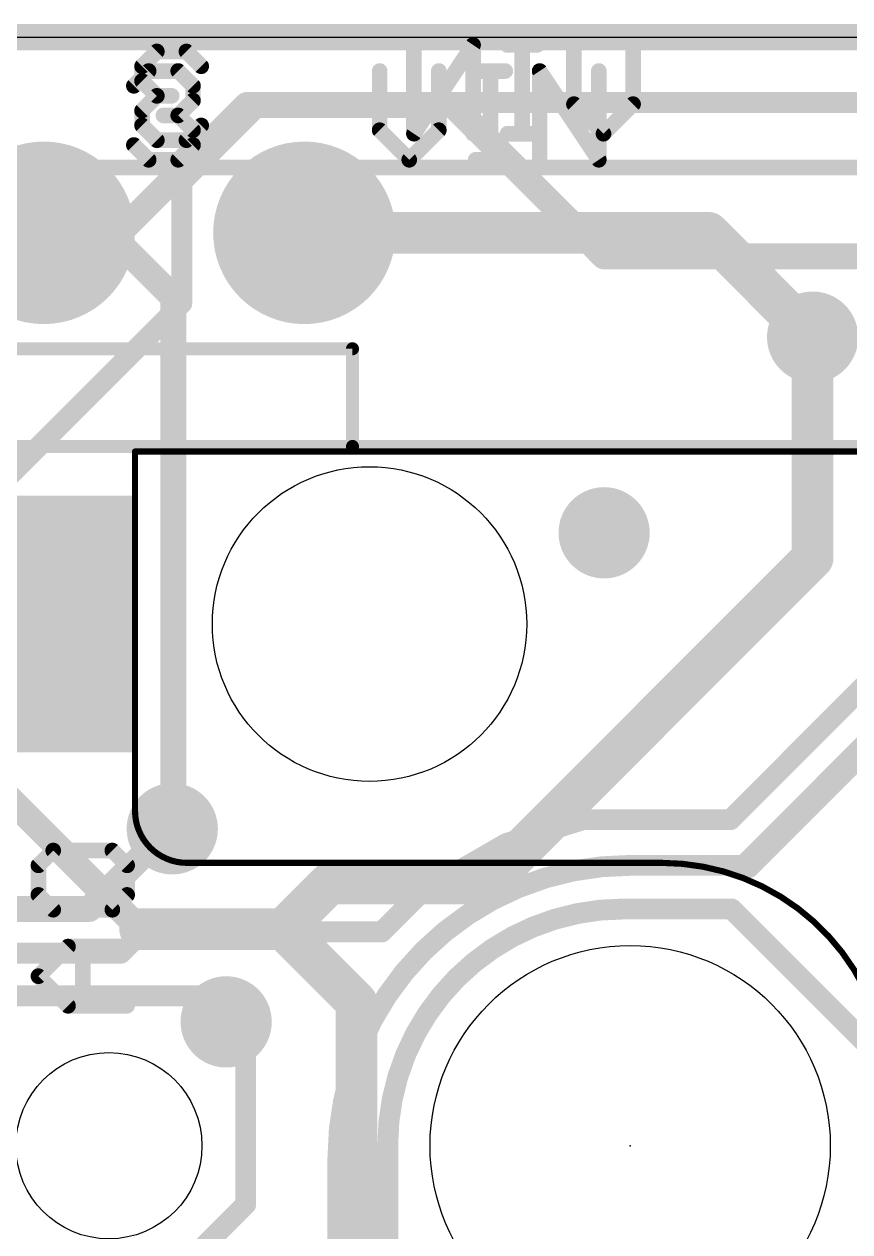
# Model space of a CAD drawing. Extents: x -1.5 to 77.7, y -1.7 to 21.7.
# Drawn here: x 41.72 to 49.77, y 9.96 to 21.72 of the extents above; entities that cross this region are included whole.
import ezdxf

# ---------------------------------------------------------------- set-up
doc = ezdxf.new("R2010")
doc.units = 0
for name, color, linetype in [('1', 12, 'CONTINUOUS'), ('16', 5, 'CONTINUOUS'), ('17', 110, 'CONTINUOUS'), ('18', 110, 'CONTINUOUS'), ('20', 53, 'CONTINUOUS'), ('21', 40, 'CONTINUOUS'), ('22', 6, 'CONTINUOUS'), ('24', 6, 'CONTINUOUS')]:
    doc.layers.add(name, color=color, linetype=linetype)

# ---------------------------------------------------------------- blocks, each defined once
blk = doc.blocks.new('ROUNDP')
at = {"const_width": 0.5}
blk.add_lwpolyline([(0, -0.25, 1), (0, 0.25, 1), (0, -0.25)], format="xyb", dxfattribs=at)
blk = doc.blocks.new('RECT')
blk.add_solid([(-0.5, -0.5), (0.5, -0.5), (-0.5, 0.5), (0.5, 0.5)])
blk = doc.blocks.new('ROUNDV')
at = {"const_width": 0.5}
blk.add_lwpolyline([(0, -0.25, 1), (0, 0.25, 1), (0, -0.25)], format="xyb", dxfattribs=at)

msp = doc.modelspace()

# ---------------------------------------------------------------- linework, layer by layer
at = {"layer": '1'}
for points, const_width in [([(76.2, 21.59), (0, 21.59)], 0.254), ([(43.8912, 20.9292), (42.647, 19.685)], 0.254), ([(43.8912, 20.9292), (45.8978, 20.9292)], 0.254), ([(45.8978, 20.9292), (47.371, 19.456)], 0.254), ([(42.545, 19.685), (41.91, 19.685)], 0.254), ([(41.91, 19.685), (42.647, 19.685)], 0.254), ([(43.1723, 19.0578), (42.545, 19.685)], 0.254), ([(47.371, 19.456), (51.816, 19.456)], 0.254), ([(43.1723, 13.8905), (43.1723, 19.0578)], 0.254), ([(49.403, 16.5177), (49.403, 18.669)], 0.4064), ([(46.233, 13.3477), (49.403, 16.5177)], 0.4064), ([(42.8498, 12.9032), (41.529, 14.224)], 0.254), ([(43.1628, 13.8811), (43.1723, 13.8905)], 0.254), ([(44.2468, 12.9032), (44.6913, 13.3477)], 0.4064), ([(44.6913, 13.3477), (46.233, 13.3477)], 0.4064), ([(44.2468, 12.9032), (42.8498, 12.9032)], 0.4064), ([(44.958, 12.192), (44.2468, 12.9032)], 0.4064), ([(44.958, 9.6901), (44.958, 12.192)], 0.4064), ([(43.8785, 11.811), (43.688, 12.0015)], 0.2032), ([(43.8785, 11.811), (43.8785, 10.2235)], 0.2032), ([(43.033, 9.378), (43.8785, 10.2235)], 0.2032)]:
    msp.add_lwpolyline(points, dxfattribs=dict(at, const_width=const_width))
for points, const_width in [([(43.8912, 20.9927, 1), (43.8912, 20.8657)], 0.127), ([(43.9361, 20.8843, 1), (43.8463, 20.9741)], 0.127), ([(45.9427, 20.9741, 1), (45.8529, 20.8843)], 0.127), ([(45.8978, 20.8657, 1), (45.8978, 20.9927)], 0.127), ([(41.91, 19.7485, 1), (41.91, 19.6215)], 0.127), ([(41.91, 19.7485, 1), (41.91, 19.6215)], 0.127), ([(42.5899, 19.7299, 1), (42.5001, 19.6401)], 0.127), ([(42.545, 19.6215, 1), (42.545, 19.7485)], 0.127), ([(42.6021, 19.7299, 1), (42.6919, 19.6401)], 0.127), ([(42.647, 19.6215, 1), (42.647, 19.7485)], 0.127), ([(47.371, 19.5195, 1), (47.371, 19.3925)], 0.127), ([(47.3261, 19.4111, 1), (47.4159, 19.5009)], 0.127), ([(43.2358, 19.0578, 1), (43.1088, 19.0578)], 0.127), ([(43.1273, 19.0128, 1), (43.2172, 19.1027)], 0.127), ([(49.5046, 18.669, 1), (49.3014, 18.669)], 0.2032), ([(49.4748, 16.4458, 1), (49.3312, 16.5895)], 0.2032), ([(49.3014, 16.5177, 1), (49.5046, 16.5177)], 0.2032), ([(43.2172, 13.8456, 1), (43.1273, 13.9354)], 0.127), ([(43.1179, 13.926, 1), (43.2078, 13.8362)], 0.127), ([(43.1088, 13.8905, 1), (43.2358, 13.8905)], 0.127), ([(44.6913, 13.4493, 1), (44.6913, 13.2461)], 0.2032), ([(44.7631, 13.2759, 1), (44.6195, 13.4195)], 0.2032), ([(46.233, 13.2461, 1), (46.233, 13.4493)], 0.2032), ([(46.1612, 13.4195, 1), (46.3049, 13.2759)], 0.2032), ([(42.8498, 13.0048, 1), (42.8498, 12.8016)], 0.2032), ([(44.3186, 12.975, 1), (44.175, 12.8314)], 0.2032), ([(44.175, 12.975, 1), (44.3186, 12.8314)], 0.2032), ([(44.2468, 12.8016, 1), (44.2468, 13.0048)], 0.2032), ([(42.8049, 12.8583, 1), (42.8947, 12.9481)], 0.127), ([(45.0596, 12.192, 1), (44.8564, 12.192)], 0.2032), ([(44.8862, 12.1202, 1), (45.0298, 12.2638)], 0.2032), ([(43.7239, 12.0374, 1), (43.6521, 11.9656)], 0.1016), ([(43.9293, 11.811, 1), (43.8277, 11.811)], 0.1016), ([(43.8426, 11.7751, 1), (43.9144, 11.8469)], 0.1016), ([(43.8277, 10.2235, 1), (43.9293, 10.2235)], 0.1016), ([(43.9144, 10.1876, 1), (43.8426, 10.2594)], 0.1016)]:
    msp.add_lwpolyline(points, format="xyb", dxfattribs=dict(at, const_width=const_width))
at = {"layer": '16'}
for points, const_width in [([(76.2, 21.59), (0, 21.59)], 0.254), ([(43.2562, 20.1795), (44.0317, 20.955)], 0.2032), ([(44.0317, 20.955), (51.2445, 20.955)], 0.2032), ([(43.2562, 18.9992), (43.2562, 20.1795)], 0.2032), ([(48.387, 19.685), (44.45, 19.685)], 0.4064), ([(48.387, 19.685), (49.403, 18.669)], 0.4064), ([(41.4147, 17.1577), (43.2562, 18.9992)], 0.2032), ([(48.6018, 13.97), (50.7481, 16.1163)], 0.2032), ([(50.6095, 15.367), (48.768, 13.5255)], 0.254), ([(42.354, 13.1017), (43.1334, 13.8811)], 0.254), ([(43.1628, 13.8811), (43.1334, 13.8811)], 0.254), ([(46.4183, 13.7387), (47.1658, 13.97)], 0.2032), ([(47.1658, 13.97), (48.6018, 13.97)], 0.2032), ([(45.8955, 13.4369), (46.4183, 13.7387)], 0.2032), ([(45.751, 13.3535), (45.8955, 13.4369)], 0.2032), ([(47.625, 13.5255), (48.768, 13.5255)], 0.2032), ([(45.2052, 12.8778), (45.6808, 13.3535)], 0.2032), ([(45.6808, 13.3535), (45.751, 13.3535)], 0.2032), ([(37.2962, 13.1017), (42.354, 13.1017)], 0.254), ([(47.559, 13.1006), (48.6142, 13.1006)], 0.2032), ([(48.6142, 13.1006), (52.1821, 9.5327)], 0.2032), ([(42.6617, 12.6699), (42.8696, 12.8778)], 0.2032), ([(42.8696, 12.8778), (45.2052, 12.8778)], 0.2032), ([(37.1174, 12.6699), (42.6617, 12.6699)], 0.2032), ([(43.434, 12.2555), (36.957, 12.2555)], 0.2032), ([(43.688, 12.0015), (43.434, 12.2555)], 0.2032), ([(45.2628, 8.0371), (45.2628, 10.8044)], 0.2032), ([(44.7766, 10.6771), (44.7766, 8.8011)], 0.2032)]:
    msp.add_lwpolyline(points, dxfattribs=dict(at, const_width=const_width))
for points, const_width in [([(44.0317, 21.0058, 1), (44.0317, 20.9042)], 0.1016), ([(44.0676, 20.9191, 1), (43.9958, 20.9909)], 0.1016), ([(43.307, 20.1795, 1), (43.2054, 20.1795)], 0.1016), ([(43.2203, 20.2154, 1), (43.2921, 20.1436)], 0.1016), ([(44.45, 19.7866, 1), (44.45, 19.5834)], 0.2032), ([(48.4588, 19.7568, 1), (48.3152, 19.6132)], 0.2032), ([(48.387, 19.5834, 1), (48.387, 19.7866)], 0.2032), ([(43.2921, 18.9633, 1), (43.2203, 19.0351)], 0.1016), ([(43.2054, 18.9992, 1), (43.307, 18.9992)], 0.1016), ([(49.3312, 18.5972, 1), (49.4748, 18.7408)], 0.2032), ([(43.1334, 13.9446, 1), (43.1334, 13.8176)], 0.127), ([(43.1783, 13.8362, 1), (43.0885, 13.926)], 0.127), ([(43.1628, 13.8176, 1), (43.1628, 13.9446)], 0.127), ([(47.1658, 14.0208, 1), (47.1658, 13.9192)], 0.1016), ([(47.1808, 13.9215, 1), (47.1508, 14.0185)], 0.1016), ([(48.5659, 14.0059, 1), (48.6378, 13.9341)], 0.1016), ([(48.6018, 13.9192, 1), (48.6018, 14.0208)], 0.1016), ([(46.4033, 13.7872, 1), (46.4333, 13.6902)], 0.1016), ([(46.4437, 13.6947, 1), (46.3929, 13.7827)], 0.1016), ([(47.625, 13.5255, 0.4142), (44.7766, 10.6771)], 0.2032), ([(45.8701, 13.4809, 1), (45.9209, 13.3929)], 0.1016), ([(45.9209, 13.3929, 1), (45.8701, 13.4809)], 0.1016), ([(47.625, 13.5763, 1), (47.625, 13.4747)], 0.1016), ([(47.625, 13.4747, 1), (47.625, 13.5763)], 0.1016), ([(48.7231, 13.5704, 1), (48.8129, 13.4806)], 0.127), ([(48.768, 13.4747, 1), (48.768, 13.5763)], 0.1016), ([(45.6808, 13.4043, 1), (45.6808, 13.3027)], 0.1016), ([(45.7167, 13.3175, 1), (45.6449, 13.3894)], 0.1016), ([(45.7256, 13.3975, 1), (45.7764, 13.3095)], 0.1016), ([(45.751, 13.3027, 1), (45.751, 13.4043)], 0.1016), ([(42.3091, 13.1466, 1), (42.3989, 13.0568)], 0.127), ([(42.354, 13.0382, 1), (42.354, 13.1652)], 0.127), ([(47.559, 13.1006, 0.4142), (45.2628, 10.8044)], 0.2032), ([(47.559, 13.1514, 1), (47.559, 13.0498)], 0.1016), ([(47.559, 13.0498, 1), (47.559, 13.1514)], 0.1016), ([(48.6501, 13.1365, 1), (48.5782, 13.0647)], 0.1016), ([(48.6142, 13.0498, 1), (48.6142, 13.1514)], 0.1016), ([(42.8696, 12.9286, 1), (42.8696, 12.827)], 0.1016), ([(42.9055, 12.8419, 1), (42.8337, 12.9137)], 0.1016), ([(45.1692, 12.9137, 1), (45.2411, 12.8419)], 0.1016), ([(45.2052, 12.827, 1), (45.2052, 12.9286)], 0.1016), ([(42.6258, 12.7058, 1), (42.6976, 12.6339)], 0.1016), ([(42.6617, 12.6191, 1), (42.6617, 12.7207)], 0.1016), ([(43.4699, 12.2914, 1), (43.3981, 12.2196)], 0.1016), ([(43.434, 12.2047, 1), (43.434, 12.3063)], 0.1016), ([(43.6521, 11.9656, 1), (43.7239, 12.0374)], 0.1016), ([(45.3136, 10.8044, 1), (45.212, 10.8044)], 0.1016), ([(45.212, 10.8044, 1), (45.3136, 10.8044)], 0.1016), ([(44.8274, 10.6771, 1), (44.7258, 10.6771)], 0.1016), ([(44.7258, 10.6771, 1), (44.8274, 10.6771)], 0.1016)]:
    msp.add_lwpolyline(points, format="xyb", dxfattribs=dict(at, const_width=const_width))
at = {"layer": '20'}
msp.add_line((2.54, 21.59), (73.66, 21.59), dxfattribs=at)
for centre, radius in [((45.085, 15.875), 1.5318), ((47.625, 10.795), 1.95), ((42.545, 10.795), 0.9068)]:
    msp.add_circle(centre, radius, dxfattribs=at)
at = {"layer": '21'}
for points, const_width in [([(42.7884, 21.1165), (42.9325, 21.2605)], 0.1524), ([(42.9325, 21.2605), (43.2206, 21.2605)], 0.1524), ([(43.2206, 21.2605), (43.3647, 21.1165)], 0.1524), ([(45.1838, 21.2605), (45.1838, 20.6843)], 0.1524), ([(45.7601, 20.6843), (45.7601, 21.2605)], 0.1524), ([(46.1194, 21.2605), (46.4075, 21.2605)], 0.1524), ([(46.2634, 20.3962), (46.2634, 21.2605)], 0.1524), ([(46.743, 20.3962), (46.743, 21.2605)], 0.1524), ([(46.743, 21.2605), (47.3193, 20.3962)], 0.1524), ([(47.3193, 20.3962), (47.3193, 21.2605)], 0.1524), ([(43.3647, 21.1165), (43.3647, 20.9724)], 0.1524), ([(43.3647, 20.9724), (43.2206, 20.8284)], 0.1524), ([(43.2206, 20.8284), (43.0766, 20.8284)], 0.1524), ([(43.2206, 20.8284), (43.3647, 20.6843)], 0.1524), ([(43.3647, 20.6843), (43.3647, 20.5403)], 0.1524), ([(45.1838, 20.6843), (45.472, 20.3962)], 0.1524), ([(45.472, 20.3962), (45.7601, 20.6843)], 0.1524), ([(42.9325, 20.3962), (42.7884, 20.5403)], 0.1524), ([(43.3647, 20.5403), (43.2206, 20.3962)], 0.1524), ([(43.2206, 20.3962), (42.9325, 20.3962)], 0.1524), ([(46.1194, 20.3962), (46.4075, 20.3962)], 0.1524), ([(42.8, 14.07), (42.8, 17.555)], 0.06), ([(42.8, 17.555), (51.715, 17.555)], 0.06), ([(41.8585, 13.5259), (42.0025, 13.6699)], 0.1524), ([(42.0025, 13.6699), (42.5787, 13.6699)], 0.1524), ([(42.5787, 13.0937), (42.0025, 13.6699)], 0.1524), ([(42.5787, 13.6699), (42.7228, 13.5259)], 0.1524), ([(41.8585, 13.2378), (41.8585, 13.5259)], 0.1524), ([(42.7228, 13.5259), (42.7228, 13.2378)], 0.1524), ([(47.93, 13.55), (43.305, 13.55)], 0.06), ([(42.0025, 13.0937), (41.8585, 13.2378)], 0.1524), ([(42.7228, 13.2378), (42.5787, 13.0937)], 0.1524), ([(42.5787, 13.0937), (42.0025, 13.0937)], 0.1524), ([(41.8585, 12.4463), (42.1466, 12.7344)], 0.1524), ([(42.1466, 12.7344), (42.7228, 12.7344)], 0.1524), ([(42.2906, 12.1582), (42.2906, 12.7344)], 0.1524), ([(42.1466, 12.1582), (41.8585, 12.4463)], 0.1524), ([(42.7228, 12.1582), (42.1466, 12.1582)], 0.1524)]:
    msp.add_lwpolyline(points, dxfattribs=dict(at, const_width=const_width))
for points, const_width in [([(42.9325, 21.2986, 1), (42.9325, 21.2224)], 0.0762), ([(42.9594, 21.2336, 1), (42.9056, 21.2875)], 0.0762), ([(43.2476, 21.2875, 1), (43.1937, 21.2336)], 0.0762), ([(43.2206, 21.2224, 1), (43.2206, 21.2986)], 0.0762), ([(45.2219, 21.2605, 1), (45.1457, 21.2605)], 0.0762), ([(45.7982, 21.2605, 1), (45.722, 21.2605)], 0.0762), ([(46.1194, 21.2986, 1), (46.1194, 21.2224)], 0.0762), ([(46.3015, 21.2605, 1), (46.2253, 21.2605)], 0.0762), ([(46.4075, 21.2224, 1), (46.4075, 21.2986)], 0.0762), ([(46.7747, 21.2817, 1), (46.7113, 21.2394)], 0.0762), ([(46.7811, 21.2605, 1), (46.7049, 21.2605)], 0.0762), ([(47.3574, 21.2605, 1), (47.2812, 21.2605)], 0.0762), ([(42.7615, 21.1434, 1), (42.8154, 21.0895)], 0.0762), ([(43.4028, 21.1165, 1), (43.3266, 21.1165)], 0.0762), ([(43.3377, 21.0895, 1), (43.3916, 21.1434)], 0.0762), ([(43.3266, 20.9724, 1), (43.4028, 20.9724)], 0.0762), ([(43.3916, 20.9455, 1), (43.3377, 20.9994)], 0.0762), ([(43.0766, 20.8665, 1), (43.0766, 20.7903)], 0.0762), ([(43.2476, 20.8553, 1), (43.1937, 20.8014)], 0.0762), ([(43.1937, 20.8553, 1), (43.2476, 20.8014)], 0.0762), ([(43.2206, 20.7903, 1), (43.2206, 20.8665)], 0.0762), ([(43.4028, 20.6843, 1), (43.3266, 20.6843)], 0.0762), ([(43.3377, 20.6574, 1), (43.3916, 20.7113)], 0.0762), ([(45.2108, 20.7113, 1), (45.1569, 20.6574)], 0.0762), ([(45.1457, 20.6843, 1), (45.2219, 20.6843)], 0.0762), ([(45.722, 20.6843, 1), (45.7982, 20.6843)], 0.0762), ([(45.787, 20.6574, 1), (45.7331, 20.7113)], 0.0762), ([(42.8154, 20.5672, 1), (42.7615, 20.5133)], 0.0762), ([(43.3916, 20.5133, 1), (43.3377, 20.5672)], 0.0762), ([(42.9325, 20.4343, 1), (42.9325, 20.3581)], 0.0762), ([(43.2206, 20.3581, 1), (43.2206, 20.4343)], 0.0762), ([(43.3266, 20.5403, 1), (43.4028, 20.5403)], 0.0762), ([(46.1194, 20.4343, 1), (46.1194, 20.3581)], 0.0762), ([(46.4075, 20.3581, 1), (46.4075, 20.4343)], 0.0762), ([(42.9056, 20.3693, 1), (42.9594, 20.4231)], 0.0762), ([(43.1937, 20.4231, 1), (43.2476, 20.3693)], 0.0762), ([(45.445, 20.4231, 1), (45.4989, 20.3693)], 0.0762), ([(45.445, 20.3693, 1), (45.4989, 20.4231)], 0.0762), ([(46.2253, 20.3962, 1), (46.3015, 20.3962)], 0.0762), ([(46.7049, 20.3962, 1), (46.7811, 20.3962)], 0.0762), ([(47.2812, 20.3962, 1), (47.3574, 20.3962)], 0.0762), ([(47.2876, 20.3751, 1), (47.351, 20.4173)], 0.0762), ([(42.815, 17.555, 1), (42.785, 17.555)], 0.03), ([(42.8, 17.57, 1), (42.8, 17.54)], 0.03), ([(42.785, 14.07, 1), (42.815, 14.07)], 0.03), ([(42.8, 14.055, 0.4142), (43.305, 13.55)], 0.06), ([(42.815, 14.055, 1), (42.785, 14.055)], 0.03), ([(42.0295, 13.6969, 1), (41.9756, 13.643)], 0.0762), ([(42.0025, 13.708, 1), (42.0025, 13.6318)], 0.0762), ([(42.0295, 13.643, 1), (41.9756, 13.6969)], 0.0762), ([(42.6057, 13.6969, 1), (42.5518, 13.643)], 0.0762), ([(42.5787, 13.6318, 1), (42.5787, 13.708)], 0.0762), ([(41.8315, 13.5528, 1), (41.8854, 13.4989)], 0.0762), ([(41.8966, 13.5259, 1), (41.8204, 13.5259)], 0.0762), ([(42.7609, 13.5259, 1), (42.6847, 13.5259)], 0.0762), ([(42.6959, 13.4989, 1), (42.7497, 13.5528)], 0.0762), ([(43.305, 13.565, 1), (43.305, 13.535)], 0.03), ([(43.305, 13.535, 1), (43.305, 13.565)], 0.03), ([(49.99, 12.145, 0.3086), (47.93, 13.55)], 0.06), ([(47.93, 13.565, 1), (47.93, 13.535)], 0.03), ([(47.93, 13.535, 1), (47.93, 13.565)], 0.03), ([(41.8854, 13.2647, 1), (41.8315, 13.2108)], 0.0762), ([(42.7497, 13.2108, 1), (42.6959, 13.2647)], 0.0762), ([(41.8204, 13.2378, 1), (41.8966, 13.2378)], 0.0762), ([(42.6847, 13.2378, 1), (42.7609, 13.2378)], 0.0762), ([(42.0025, 13.1318, 1), (42.0025, 13.0556)], 0.0762), ([(41.9756, 13.0668, 1), (42.0295, 13.1206)], 0.0762), ([(42.5518, 13.1206, 1), (42.6057, 13.0668)], 0.0762), ([(42.5518, 13.0668, 1), (42.6057, 13.1206)], 0.0762), ([(42.5787, 13.0556, 1), (42.5787, 13.1318)], 0.0762), ([(42.1466, 12.7725, 1), (42.1466, 12.6963)], 0.0762), ([(42.1735, 12.7075, 1), (42.1196, 12.7613)], 0.0762), ([(42.3287, 12.7344, 1), (42.2525, 12.7344)], 0.0762), ([(42.7228, 12.6963, 1), (42.7228, 12.7725)], 0.0762), ([(41.8854, 12.4732, 1), (41.8315, 12.4194)], 0.0762), ([(41.8315, 12.4732, 1), (41.8854, 12.4194)], 0.0762), ([(42.1466, 12.1963, 1), (42.1466, 12.1201)], 0.0762), ([(42.7228, 12.1201, 1), (42.7228, 12.1963)], 0.0762), ([(42.1196, 12.1312, 1), (42.1735, 12.1851)], 0.0762), ([(42.2525, 12.1582, 1), (42.3287, 12.1582)], 0.0762)]:
    msp.add_lwpolyline(points, format="xyb", dxfattribs=dict(at, const_width=const_width))
at = {"layer": '22'}
for points, const_width in [([(43.0124, 21.451), (42.8683, 21.307)], 0.1524), ([(43.3005, 21.451), (43.0124, 21.451)], 0.1524), ([(43.4446, 21.307), (43.3005, 21.451)], 0.1524), ([(46.094, 21.5145), (45.5177, 20.6502)], 0.1524), ([(45.5177, 20.6502), (45.5177, 21.5145)], 0.1524), ([(46.094, 20.6502), (46.094, 21.5145)], 0.1524), ([(46.7176, 21.5145), (46.4295, 21.5145)], 0.1524), ([(46.5736, 20.6502), (46.5736, 21.5145)], 0.1524), ([(47.0769, 20.9383), (47.0769, 21.5145)], 0.1524), ([(47.6532, 21.5145), (47.6532, 20.9383)], 0.1524), ([(42.8683, 21.307), (42.8683, 21.1629)], 0.1524), ([(42.8683, 21.1629), (43.0124, 21.0189)], 0.1524), ([(43.0124, 21.0189), (42.8683, 20.8748)], 0.1524), ([(43.0124, 21.0189), (43.1564, 21.0189)], 0.1524), ([(42.8683, 20.8748), (42.8683, 20.7308)], 0.1524), ([(47.365, 20.6502), (47.0769, 20.9383)], 0.1524), ([(47.6532, 20.9383), (47.365, 20.6502)], 0.1524), ([(42.8683, 20.7308), (43.0124, 20.5867)], 0.1524), ([(43.3005, 20.5867), (43.4446, 20.7308)], 0.1524), ([(46.7176, 20.6502), (46.4295, 20.6502)], 0.1524), ([(43.0124, 20.5867), (43.3005, 20.5867)], 0.1524), ([(55.88, 20.32), (39.37, 20.32)], 0.1524), ([(40.668, 18.556), (44.919, 18.556)], 0.127), ([(44.919, 18.556), (44.919, 17.605)], 0.127), ([(44.919, 17.605), (40.668, 17.605)], 0.127), ([(44.919, 17.605), (50.328, 17.605)], 0.127)]:
    msp.add_lwpolyline(points, dxfattribs=dict(at, const_width=const_width))
for points, const_width in [([(43.0124, 21.4891, 1), (43.0124, 21.4129)], 0.0762), ([(43.0393, 21.4241, 1), (42.9854, 21.478)], 0.0762), ([(43.3274, 21.478, 1), (43.2736, 21.4241)], 0.0762), ([(43.3005, 21.4129, 1), (43.3005, 21.4891)], 0.0762), ([(45.5558, 21.5145, 1), (45.4796, 21.5145)], 0.0762), ([(46.1321, 21.5145, 1), (46.0559, 21.5145)], 0.0762), ([(46.1257, 21.4934, 1), (46.0623, 21.5357)], 0.0762), ([(46.4295, 21.5526, 1), (46.4295, 21.4764)], 0.0762), ([(46.6117, 21.5145, 1), (46.5355, 21.5145)], 0.0762), ([(46.7176, 21.4764, 1), (46.7176, 21.5526)], 0.0762), ([(47.115, 21.5145, 1), (47.0388, 21.5145)], 0.0762), ([(47.6913, 21.5145, 1), (47.6151, 21.5145)], 0.0762), ([(42.9064, 21.307, 1), (42.8302, 21.307)], 0.0762), ([(42.8414, 21.3339, 1), (42.8953, 21.28)], 0.0762), ([(43.4176, 21.28, 1), (43.4715, 21.3339)], 0.0762), ([(42.8953, 21.1899, 1), (42.8414, 21.136)], 0.0762), ([(42.8302, 21.1629, 1), (42.9064, 21.1629)], 0.0762), ([(43.0124, 21.057, 1), (43.0124, 20.9808)], 0.0762), ([(43.0393, 20.9919, 1), (42.9854, 21.0458)], 0.0762), ([(42.9854, 20.9919, 1), (43.0393, 21.0458)], 0.0762), ([(43.1564, 20.9808, 1), (43.1564, 21.057)], 0.0762), ([(42.9064, 20.8748, 1), (42.8302, 20.8748)], 0.0762), ([(42.8414, 20.9018, 1), (42.8953, 20.8479)], 0.0762), ([(47.1039, 20.9653, 1), (47.05, 20.9114)], 0.0762), ([(47.0388, 20.9383, 1), (47.115, 20.9383)], 0.0762), ([(47.6151, 20.9383, 1), (47.6913, 20.9383)], 0.0762), ([(47.6801, 20.9114, 1), (47.6262, 20.9653)], 0.0762), ([(42.8953, 20.7577, 1), (42.8414, 20.7038)], 0.0762), ([(42.8302, 20.7308, 1), (42.9064, 20.7308)], 0.0762), ([(43.4715, 20.7038, 1), (43.4176, 20.7577)], 0.0762), ([(45.486, 20.6713, 1), (45.5494, 20.6291)], 0.0762), ([(46.4295, 20.6883, 1), (46.4295, 20.6121)], 0.0762), ([(46.7176, 20.6121, 1), (46.7176, 20.6883)], 0.0762), ([(47.3381, 20.6771, 1), (47.392, 20.6233)], 0.0762), ([(47.3381, 20.6233, 1), (47.392, 20.6771)], 0.0762), ([(43.0124, 20.6248, 1), (43.0124, 20.5486)], 0.0762), ([(42.9854, 20.5598, 1), (43.0393, 20.6136)], 0.0762), ([(43.2736, 20.6136, 1), (43.3274, 20.5598)], 0.0762), ([(43.3005, 20.5486, 1), (43.3005, 20.6248)], 0.0762), ([(45.4796, 20.6502, 1), (45.5558, 20.6502)], 0.0762), ([(46.0559, 20.6502, 1), (46.1321, 20.6502)], 0.0762), ([(46.5355, 20.6502, 1), (46.6117, 20.6502)], 0.0762), ([(44.9508, 18.556, 1), (44.8873, 18.556)], 0.0635), ([(44.919, 18.5243, 1), (44.919, 18.5877)], 0.0635), ([(44.919, 17.6367, 1), (44.919, 17.5733)], 0.0635), ([(44.919, 17.5733, 1), (44.919, 17.6367)], 0.0635), ([(44.8873, 17.605, 1), (44.9508, 17.605)], 0.0635)]:
    msp.add_lwpolyline(points, format="xyb", dxfattribs=dict(at, const_width=const_width))
at = {"layer": '24'}
msp.add_point((47.625, 10.795), dxfattribs=at)

# ---------------------------------------------------------------- block references
at = {"layer": '1', "xscale": 2.55, "yscale": 2.5}
msp.add_blockref('RECT', (41.535, 15.875), dxfattribs=at)
at = {"layer": '17', "xscale": 1.778, "yscale": 1.778, "rotation": 270}
for p in [(41.91, 19.685), (41.91, 19.685), (44.45, 19.685), (44.45, 19.685)]:
    msp.add_blockref('ROUNDP', p, dxfattribs=at)
at = {"layer": '18', "xscale": 0.889, "yscale": 0.889}
for p in [(49.403, 18.669), (49.403, 18.669), (47.371, 16.764), (47.371, 16.764), (43.1628, 13.8811), (43.1628, 13.8811), (43.688, 12.0015), (43.688, 12.0015)]:
    msp.add_blockref('ROUNDV', p, dxfattribs=at)

doc.saveas('drawing.dxf')
